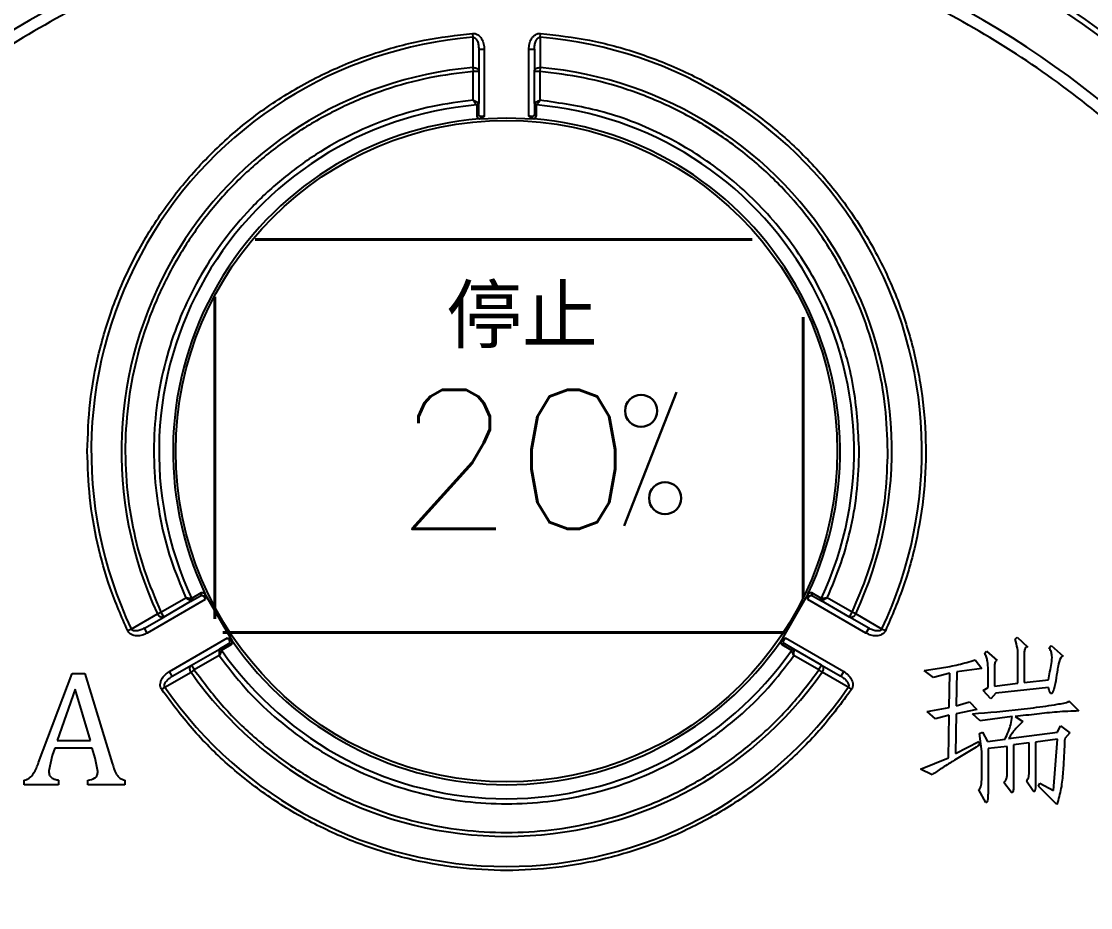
# Model space of a CAD drawing. Header units: millimetres. Extents: x 1486 to 4728, y 464 to 2757.
# Drawn here: x 2437.4 to 2533.5, y 2329.5 to 2409.3 of the extents above; entities that cross this region are included whole.
import ezdxf

# ---------------------------------------------------------------- set-up
doc = ezdxf.new("R2010")
doc.units = ezdxf.units.MM
for name, color, linetype, lineweight in [('AM_5', 3, 'Continuous', 25), ('DIM', 4, 'Continuous', 13), ('标注', 3, 'Continuous', 13), ('粗实线', 7, 'Continuous', 40)]:
    doc.layers.add(name, color=color, linetype=linetype, lineweight=lineweight)
doc.styles.add('01', font='txt.shx')
doc.styles.add('SLDTEXTSTYLE1', font='txt.shx', dxfattribs={"width": 0.7, "bigfont": 'gbcbig.shx'})
doc.dimstyles.new('SLDDIMSTYLE12$0', dxfattribs={"dimtxt": 12, "dimasz": 10, "dimexe": 0, "dimexo": 0.0625, "dimgap": 0.875, "dimtad": 1, "dimdec": 1, "dimlfac": 1.8, "dimrnd": 1e-09, "dimzin": 12, "dimdsep": 46, "dimtxsty": 'SLDTEXTSTYLE1', "dimcen": 0.09, "dimdle": 8.16, "dimclrd": 3, "dimclre": 3, "dimadec": 0, "dimazin": 3, "dimtfac": 1, "dimtdec": 1, "dimtofl": 0, "dimtmove": 0, "dimatfit": 3, "dimfxl": 0, "dimfrac": 2, "dimtolj": 1, "dimlwd": 5, "dimlwe": 5, "dimarcsym": 0})

# ---------------------------------------------------------------- blocks, each defined once
blk = doc.blocks.new('*D51')
at = {"layer": 'AM_5', "color": 3, "lineweight": 5, "transparency": 16777216}
blk.add_line((2589.284, 2551.231), (2194.885, 2551.231), dxfattribs=at)
at = {"layer": 'AM_5', "color": 3, "linetype": 'Continuous', "lineweight": 5, "transparency": 16777216}
for p, q in [((2194.885, 2541.231), (2194.885, 2227.446)), ((2600.96, 2217.446), (2194.885, 2217.446))]:
    blk.add_line(p, q, dxfattribs=at)
at = {"layer": 'AM_5', "color": 3, "transparency": 16777216}
for points in [[(2193.218, 2541.231), (2196.551, 2541.231), (2194.885, 2551.231)], [(2193.218, 2227.446), (2196.551, 2227.446), (2194.885, 2217.446)]]:
    blk.add_solid(points, dxfattribs=at)
at = {"layer": 'Defpoints', "color": 0, "transparency": 16777216}
for p in [(2589.347, 2551.231), (2194.885, 2217.446), (2601.023, 2217.446)]:
    blk.add_point(p, dxfattribs=at)
at = {"layer": 'AM_5', "color": 0, "transparency": 16777216, "insert": (2180.295, 2384.339), "char_height": 12, "attachment_point": 5, "rotation": 90, "style": 'SLDTEXTSTYLE1'}
blk.add_mtext('\\A1;{\\H2.28571x;335}', dxfattribs=at)

msp = doc.modelspace()

# ---------------------------------------------------------------- linework, layer by layer
at = {"color": 7, "linetype": 'Continuous', "lineweight": 25}
for p, q in [((2477.946, 2408.169), (2477.975, 2407.816)), ((2484.032, 2407.816), (2484.061, 2408.169)), ((2477.975, 2407.816), (2477.973, 2405.099)), ((2484.032, 2407.816), (2484.034, 2405.099)), ((2478.504, 2406.754), (2478.504, 2404.747)), ((2478.504, 2406.754), (2479.004, 2406.754)), ((2479.004, 2406.754), (2479.004, 2400.719)), ((2483.004, 2400.719), (2483.004, 2406.754)), ((2483.004, 2406.754), (2483.504, 2406.754)), ((2483.504, 2406.754), (2483.504, 2404.747)), ((2477.973, 2405.099), (2478.004, 2404.747)), ((2478.004, 2402.161), (2478.004, 2404.747)), ((2478.504, 2404.747), (2478.004, 2404.747)), ((2478.504, 2404.747), (2478.504, 2401.856)), ((2483.504, 2401.856), (2483.504, 2404.747)), ((2484.004, 2404.747), (2483.504, 2404.747)), ((2484.034, 2405.099), (2484.004, 2404.747)), ((2484.004, 2404.747), (2484.004, 2402.161)), ((2478.319, 2401.675), (2478.32, 2400.739)), ((2478.504, 2400.92), (2478.504, 2401.856)), ((2483.504, 2401.856), (2483.504, 2400.92)), ((2483.687, 2400.739), (2483.688, 2401.675)), ((2478.53, 2400.484), (2481.004, 2400.586)), ((2481.004, 2400.586), (2483.477, 2400.484)), ((2453.907, 2357.251), (2448.681, 2354.233)), ((2449.919, 2356.103), (2452.159, 2357.396)), ((2452.673, 2357.116), (2453.484, 2357.584)), ((2453.548, 2357.833), (2452.737, 2357.366)), ((2456.348, 2353.495), (2453.875, 2357.779)), ((2508.133, 2357.779), (2505.659, 2353.495)), ((2513.327, 2354.233), (2508.1, 2357.251)), ((2509.27, 2357.366), (2508.459, 2357.833)), ((2508.523, 2357.584), (2509.334, 2357.116)), ((2512.088, 2356.103), (2509.849, 2357.396)), ((2452.673, 2357.116), (2450.169, 2355.67)), ((2511.838, 2355.67), (2509.334, 2357.116)), ((2447.247, 2354.593), (2449.598, 2355.954)), ((2448.431, 2354.666), (2450.169, 2355.67)), ((2449.598, 2355.954), (2449.919, 2356.103)), ((2449.919, 2356.103), (2450.169, 2355.67)), ((2511.838, 2355.67), (2512.088, 2356.103)), ((2513.577, 2354.666), (2511.838, 2355.67)), ((2512.409, 2355.954), (2512.088, 2356.103)), ((2514.76, 2354.593), (2512.409, 2355.954)), ((2447.247, 2354.593), (2446.927, 2354.442)), ((2448.681, 2354.233), (2448.431, 2354.666)), ((2513.577, 2354.666), (2513.327, 2354.233)), ((2515.08, 2354.442), (2514.76, 2354.593)), ((2450.681, 2350.769), (2455.907, 2353.787)), ((2506.1, 2353.787), (2511.327, 2350.769)), ((2526.738, 2353.67), (2526.93, 2353.861)), ((2526.93, 2353.861), (2527.887, 2352.968)), ((2452.669, 2351.34), (2455.173, 2352.786)), ((2455.984, 2353.254), (2455.173, 2352.786)), ((2455.421, 2352.716), (2456.232, 2353.185)), ((2505.775, 2353.185), (2506.586, 2352.716)), ((2506.834, 2352.786), (2506.023, 2353.254)), ((2509.338, 2351.34), (2506.834, 2352.786)), ((2523.994, 2352.393), (2524.185, 2352.585)), ((2524.185, 2352.585), (2525.142, 2351.755)), ((2529.802, 2352.904), (2529.993, 2353.095)), ((2529.993, 2353.095), (2531.078, 2352.138)), ((2455.159, 2352.2), (2452.919, 2350.907)), ((2509.088, 2350.907), (2506.849, 2352.2)), ((2523.164, 2351.819), (2523.738, 2351.053)), ((2526.993, 2349.713), (2526.993, 2352.01)), ((2527.568, 2351.947), (2527.568, 2349.777)), ((2438.916, 2342.571), (2441.934, 2350.601)), ((2441.934, 2350.601), (2443.079, 2350.601)), ((2443.079, 2350.601), (2445.54, 2342.513)), ((2450.275, 2349.348), (2452.629, 2350.704)), ((2450.931, 2350.336), (2450.681, 2350.769)), ((2450.931, 2350.336), (2452.669, 2351.34)), ((2452.919, 2350.907), (2452.629, 2350.704)), ((2452.669, 2351.34), (2452.919, 2350.907)), ((2509.088, 2350.907), (2509.338, 2351.34)), ((2509.378, 2350.704), (2509.088, 2350.907)), ((2509.338, 2351.34), (2511.077, 2350.336)), ((2511.732, 2349.348), (2509.378, 2350.704)), ((2511.327, 2350.769), (2511.077, 2350.336)), ((2519.398, 2350.223), (2518.568, 2350.862)), ((2520.866, 2350.606), (2519.398, 2350.223)), ((2520.802, 2347.543), (2520.866, 2350.606)), ((2521.504, 2350.734), (2521.441, 2347.67)), ((2523.738, 2351.053), (2521.504, 2350.734)), ((2524.313, 2349.33), (2524.313, 2350.925)), ((2524.887, 2350.606), (2524.887, 2349.457)), ((2524.887, 2349.457), (2526.993, 2349.713)), ((2527.568, 2349.777), (2529.738, 2350.032)), ((2442.217, 2349.182), (2440.586, 2344.565)), ((2443.576, 2344.565), (2442.217, 2349.182)), ((2449.984, 2349.147), (2450.275, 2349.348)), ((2511.732, 2349.348), (2512.023, 2349.147)), ((2523.866, 2349.074), (2524.313, 2349.33)), ((2524.568, 2348.309), (2523.866, 2349.074)), ((2525.015, 2348.819), (2524.568, 2348.309)), ((2529.738, 2349.33), (2525.015, 2348.819)), ((2518.824, 2347.16), (2520.802, 2347.543)), ((2521.441, 2347.67), (2522.653, 2348.053)), ((2522.653, 2348.053), (2523.292, 2347.351)), ((2531.589, 2348.117), (2532.482, 2347.224)), ((2519.59, 2346.521), (2518.824, 2347.16)), ((2520.802, 2346.841), (2519.59, 2346.521)), ((2520.739, 2343.011), (2520.802, 2346.841)), ((2521.441, 2346.968), (2521.377, 2343.394)), ((2523.292, 2347.351), (2521.441, 2346.968)), ((2523.611, 2346.33), (2522.909, 2346.968)), ((2526.483, 2346.713), (2523.611, 2346.33)), ((2526.738, 2346.713), (2527.44, 2346.266)), ((2530.568, 2345.309), (2530.823, 2345.883)), ((2530.823, 2345.883), (2531.653, 2345.245)), ((2523.547, 2345.181), (2523.802, 2345.309)), ((2523.738, 2343.586), (2523.547, 2345.181)), ((2523.802, 2345.309), (2524.249, 2344.479)), ((2524.249, 2344.479), (2525.845, 2344.671)), ((2526.164, 2344.734), (2530.568, 2345.309)), ((2530.568, 2344.671), (2528.589, 2344.415)), ((2530.185, 2340.075), (2530.568, 2344.671)), ((2531.653, 2345.245), (2531.206, 2344.734)), ((2440.378, 2343.879), (2440.136, 2343.201)), ((2443.746, 2343.879), (2440.378, 2343.879)), ((2440.586, 2344.565), (2443.576, 2344.565)), ((2443.999, 2342.978), (2443.746, 2343.879)), ((2521.377, 2343.394), (2523.483, 2344.479)), ((2523.483, 2344.479), (2523.547, 2344.16)), ((2526.036, 2344.032), (2524.313, 2343.841)), ((2524.313, 2343.841), (2524.313, 2340.075)), ((2526.036, 2341.862), (2526.036, 2344.032)), ((2528.015, 2344.351), (2526.61, 2344.16)), ((2526.61, 2344.16), (2526.61, 2340.777)), ((2528.015, 2341.798), (2528.015, 2344.351)), ((2528.589, 2344.415), (2528.589, 2340.777)), ((2440.136, 2343.201), (2439.82, 2341.844)), ((2444.239, 2341.771), (2443.999, 2342.978)), ((2518.249, 2341.99), (2520.739, 2343.011)), ((2523.738, 2341.033), (2523.738, 2343.586)), ((2519.271, 2341.479), (2518.249, 2341.99)), ((2437.627, 2340.586), (2437.627, 2340.997)), ((2440.717, 2340.997), (2440.717, 2340.586)), ((2443.349, 2340.586), (2443.349, 2340.997)), ((2446.683, 2340.997), (2446.683, 2340.586)), ((2528.334, 2340.075), (2527.759, 2340.905)), ((2440.717, 2340.586), (2437.627, 2340.586)), ((2446.683, 2340.586), (2443.349, 2340.586)), ((2524.121, 2338.99), (2523.483, 2340.139)), ((2526.419, 2339.884), (2525.717, 2340.777)), ((2528.844, 2340.458), (2528.972, 2340.713)), ((2530.504, 2338.799), (2528.844, 2340.458)), ((2528.972, 2340.713), (2530.185, 2340.075))]:
    msp.add_line(p, q, dxfattribs=at)
for centre, radius in [((2481.004, 2335.586), 91.48), ((2481.004, 2370.586), 29.75)]:
    msp.add_circle(centre, radius, dxfattribs=at)
for centre, radius, start, end in [((2481.047, 2335.413), 99.998, 100.32817, 169.67428), ((2481.042, 2335.413), 99.998, 10.32572, 79.67183), ((2481.458, 2335.413), 99.998, 10.32572, 79.67183), ((2481.004, 2335.586), 90.341, 353.64897, 186.35103), ((2481.004, 2335.586), 89.875, 353.64897, 186.35103), ((2481.004, 2335.586), 85.319, 353.33017, 186.66983), ((2481.004, 2370.586), 37.354, 94.65071, 205.34929), ((2481.004, 2370.586), 37.354, 334.65071, 85.34929), ((2481.004, 2370.586), 34.646, 95.01875, 204.98125), ((2481.004, 2370.586), 34.646, 335.01875, 84.98125), ((2481.004, 2370.586), 31.264, 94.97704, 205.02296), ((2478.232, 2401.953), 0.229, 285.08166, 349.89538), ((2478.314, 2401.865), 0.19, 271.48927, 357.31228), ((2483.693, 2401.865), 0.19, 182.68772, 268.51073), ((2483.775, 2401.953), 0.229, 190.10462, 254.91834), ((2481.004, 2370.586), 31.264, 334.97704, 85.02296), ((2481.004, 2370.586), 30, 94.72923, 205.27077), ((2478.314, 2400.929), 0.189, 271.61698, 357.31954), ((2481.004, 2370.586), 30, 334.72923, 85.27077), ((2483.693, 2400.929), 0.189, 182.68018, 268.38303), ((2452.453, 2357.303), 0.229, 310.10462, 14.91834), ((2452.57, 2357.275), 0.19, 302.68772, 28.51073), ((2453.381, 2357.743), 0.189, 302.68018, 28.38303), ((2508.626, 2357.743), 0.189, 151.61698, 237.31954), ((2509.437, 2357.275), 0.19, 151.48927, 237.31228), ((2509.554, 2357.303), 0.229, 165.08166, 229.89538), ((2481.004, 2370.586), 30, 214.72923, 325.27077), ((2455.225, 2352.502), 0.229, 45.08166, 109.89538), ((2455.26, 2352.617), 0.19, 31.48927, 117.31228), ((2481.004, 2370.586), 31.264, 214.97704, 325.02296), ((2456.071, 2353.085), 0.189, 31.61705, 117.31843), ((2505.936, 2353.085), 0.189, 62.68018, 148.38303), ((2506.747, 2352.617), 0.19, 62.68772, 148.51073), ((2506.782, 2352.502), 0.229, 70.10462, 134.91834), ((2481.004, 2370.586), 34.646, 215.01875, 324.98125), ((2481.004, 2370.586), 37.354, 214.65071, 325.34929)]:
    msp.add_arc(centre, radius, start, end, dxfattribs=at)
for points in [[(2383.33, 2346.375), (2383.854, 2350.027), (2384.902, 2357.33), (2388.022, 2367.973), (2392.23, 2378.216), (2397.585, 2387.917), (2403.99, 2396.956), (2411.371, 2405.218), (2419.633, 2412.6), (2428.672, 2419.004), (2438.373, 2424.36), (2448.616, 2428.568), (2459.259, 2431.687), (2466.562, 2432.735), (2470.214, 2433.259)], [(2491.793, 2433.259), (2495.445, 2432.735), (2502.748, 2431.687), (2513.391, 2428.568), (2523.634, 2424.36), (2533.335, 2419.004), (2542.374, 2412.6), (2550.636, 2405.218), (2558.017, 2396.956), (2564.422, 2387.917), (2569.777, 2378.216), (2573.985, 2367.973), (2577.105, 2357.33), (2578.153, 2350.027), (2578.677, 2346.375)], [(2481.004, 2241.845), (2477.936, 2241.932), (2471.801, 2242.106), (2462.686, 2243.51), (2453.748, 2245.735), (2445.073, 2248.842), (2436.744, 2252.781), (2428.84, 2257.518), (2421.44, 2263.007), (2414.612, 2269.195), (2408.425, 2276.022), (2402.936, 2283.423), (2398.199, 2291.326), (2394.259, 2299.655), (2391.155, 2308.331), (2388.916, 2317.269), (2387.564, 2326.383), (2387.112, 2335.586), (2387.564, 2344.789), (2388.916, 2353.903), (2391.155, 2362.841), (2394.259, 2371.516), (2398.199, 2379.846), (2402.936, 2387.749), (2408.425, 2395.15), (2414.612, 2401.977), (2421.44, 2408.165), (2428.84, 2413.653), (2436.744, 2418.391), (2445.073, 2422.329), (2453.748, 2425.437), (2462.686, 2427.662), (2471.801, 2429.065), (2477.936, 2429.239), (2481.004, 2429.326)], [(2481.004, 2429.326), (2484.071, 2429.239), (2490.206, 2429.065), (2499.321, 2427.662), (2508.259, 2425.437), (2516.934, 2422.329), (2525.264, 2418.391), (2533.167, 2413.653), (2540.567, 2408.165), (2547.395, 2401.977), (2553.582, 2395.15), (2559.071, 2387.749), (2563.808, 2379.846), (2567.748, 2371.516), (2570.852, 2362.841), (2573.091, 2353.903), (2574.443, 2344.789), (2574.895, 2335.586), (2574.443, 2326.383), (2573.091, 2317.269), (2570.852, 2308.331), (2567.748, 2299.655), (2563.808, 2291.326), (2559.071, 2283.423), (2553.582, 2276.022), (2547.395, 2269.195), (2540.567, 2263.007), (2533.167, 2257.518), (2525.264, 2252.781), (2516.934, 2248.842), (2508.259, 2245.735), (2499.321, 2243.51), (2490.206, 2242.106), (2484.071, 2241.932), (2481.004, 2241.845)], [(2479.004, 2400.719), (2478.946, 2400.714), (2478.832, 2400.703), (2478.737, 2400.692), (2478.689, 2400.687)], [(2483.318, 2400.687), (2483.27, 2400.692), (2483.175, 2400.703), (2483.061, 2400.714), (2483.004, 2400.719)], [(2453.778, 2357.539), (2453.797, 2357.495), (2453.835, 2357.408), (2453.883, 2357.303), (2453.907, 2357.251)], [(2508.1, 2357.251), (2508.124, 2357.303), (2508.172, 2357.408), (2508.21, 2357.495), (2508.229, 2357.539)], [(2455.907, 2353.787), (2455.94, 2353.74), (2456.007, 2353.646), (2456.064, 2353.569), (2456.092, 2353.531)], [(2505.915, 2353.531), (2505.943, 2353.569), (2506, 2353.646), (2506.067, 2353.74), (2506.1, 2353.787)]]:
    msp.add_open_spline(points, degree=3, dxfattribs=at)
for points, knots in [([(2502.112, 2433.249), (2503.931, 2432.878), (2508.474, 2431.951), (2515.629, 2429.677), (2523.524, 2426.52), (2530.55, 2422.96), (2536.678, 2419.263), (2541.995, 2415.56), (2547.11, 2411.518), (2550.302, 2408.537), (2551.898, 2407.047)], [0, 0, 0, 0, 0.097589, 0.243722, 0.394103, 0.544483, 0.657403, 0.770324, 0.885162, 1, 1, 1, 1]), ([(2481.004, 2419.872), (2478.099, 2419.785), (2472.24, 2419.61), (2463.489, 2418.182), (2454.836, 2415.878), (2446.43, 2412.631), (2438.419, 2408.509), (2430.935, 2403.585), (2424.09, 2397.963), (2417.926, 2391.717), (2412.439, 2384.869), (2407.649, 2377.417), (2403.628, 2369.412), (2400.464, 2360.976), (2398.215, 2352.251), (2396.932, 2343.388), (2396.53, 2334.531), (2397.036, 2328.691), (2397.287, 2325.796)], [0, 0, 0, 0, 0.061282, 0.123596, 0.186618, 0.25, 0.313382, 0.376404, 0.438718, 0.5, 0.561282, 0.623596, 0.686618, 0.75, 0.813382, 0.876404, 0.938718, 1, 1, 1, 1]), ([(2564.72, 2325.796), (2564.971, 2328.691), (2565.477, 2334.531), (2565.075, 2343.388), (2563.792, 2352.251), (2561.543, 2360.976), (2558.379, 2369.412), (2554.358, 2377.417), (2549.569, 2384.869), (2544.081, 2391.717), (2537.917, 2397.963), (2531.072, 2403.585), (2523.588, 2408.509), (2515.577, 2412.631), (2507.172, 2415.878), (2498.518, 2418.182), (2489.767, 2419.61), (2483.908, 2419.785), (2481.004, 2419.872)], [0, 0, 0, 0, 0.061282, 0.123596, 0.186618, 0.25, 0.313382, 0.376404, 0.438718, 0.5, 0.561282, 0.623596, 0.686618, 0.75, 0.813382, 0.876404, 0.938718, 1, 1, 1, 1]), ([(2443.296, 2370.586), (2443.346, 2372.05), (2443.446, 2375.02), (2444.269, 2379.47), (2445.627, 2383.923), (2447.586, 2388.274), (2450.128, 2392.415), (2453.203, 2396.216), (2456.743, 2399.59), (2460.664, 2402.459), (2464.842, 2404.764), (2469.17, 2406.479), (2473.539, 2407.66), (2476.491, 2408.001), (2477.946, 2408.169)], [0, 0, 0, 0, 0.0782174, 0.1586088, 0.2410351, 0.3265141, 0.4128959, 0.5, 0.5870961, 0.6734776, 0.7589649, 0.8413829, 0.9217785, 1, 1, 1, 1]), ([(2477.946, 2408.169), (2478.027, 2408.167), (2478.193, 2408.165), (2478.417, 2408.056), (2478.609, 2407.897), (2478.806, 2407.633), (2478.97, 2407.245), (2478.992, 2406.918), (2479.004, 2406.754)], [0, 0, 0, 0, 0.122616, 0.250735, 0.37102, 0.501142, 0.75053, 1, 1, 1, 1]), ([(2483.004, 2406.754), (2483.015, 2406.918), (2483.038, 2407.246), (2483.201, 2407.633), (2483.398, 2407.897), (2483.59, 2408.056), (2483.814, 2408.165), (2483.98, 2408.167), (2484.061, 2408.169)], [0, 0, 0, 0, 0.249814, 0.499195, 0.628988, 0.749489, 0.877373, 1, 1, 1, 1]), ([(2484.061, 2408.169), (2485.531, 2407.999), (2488.503, 2407.655), (2492.883, 2406.463), (2497.156, 2404.765), (2501.217, 2402.529), (2504.975, 2399.815), (2508.346, 2396.685), (2511.272, 2393.222), (2513.734, 2389.483), (2515.741, 2385.481), (2517.278, 2381.216), (2518.302, 2376.731), (2518.774, 2372.12), (2518.679, 2367.485), (2518.014, 2362.935), (2516.856, 2358.546), (2515.668, 2355.8), (2515.08, 2354.442)], [0, 0, 0, 0, 0.060901, 0.123153, 0.186338, 0.25, 0.313662, 0.376847, 0.439099, 0.5, 0.560901, 0.623153, 0.686338, 0.75, 0.813662, 0.876847, 0.939099, 1, 1, 1, 1]), ([(2477.975, 2407.816), (2477.996, 2407.817), (2478.038, 2407.819), (2478.123, 2407.793), (2478.219, 2407.723), (2478.31, 2407.603), (2478.41, 2407.403), (2478.487, 2407.115), (2478.498, 2406.876), (2478.504, 2406.754)], [0, 0, 0, 0, 0.04691, 0.093633, 0.194711, 0.311017, 0.43912, 0.713502, 1, 1, 1, 1]), ([(2483.504, 2406.754), (2483.509, 2406.876), (2483.52, 2407.115), (2483.597, 2407.403), (2483.697, 2407.603), (2483.788, 2407.723), (2483.884, 2407.793), (2483.969, 2407.819), (2484.011, 2407.817), (2484.032, 2407.816)], [0, 0, 0, 0, 0.286546, 0.561069, 0.68919, 0.805477, 0.906505, 0.953176, 1, 1, 1, 1]), ([(2478.004, 2404.747), (2476.676, 2404.585), (2473.992, 2404.258), (2470.041, 2403.161), (2466.188, 2401.609), (2462.527, 2399.577), (2459.141, 2397.116), (2456.101, 2394.283), (2453.461, 2391.151), (2451.237, 2387.771), (2449.423, 2384.156), (2448.03, 2380.304), (2447.096, 2376.254), (2446.659, 2372.091), (2446.729, 2367.904), (2447.312, 2363.792), (2448.337, 2359.822), (2449.395, 2357.334), (2449.919, 2356.103)], [0, 0, 0, 0, 0.060923, 0.123178, 0.186353, 0.25, 0.313647, 0.376822, 0.439077, 0.5, 0.560923, 0.623178, 0.686353, 0.75, 0.813647, 0.876822, 0.939077, 1, 1, 1, 1]), ([(2477.973, 2405.099), (2478.037, 2405.097), (2478.137, 2405.093), (2478.261, 2405.053), (2478.344, 2405.009), (2478.414, 2404.953), (2478.462, 2404.893), (2478.496, 2404.824), (2478.501, 2404.775), (2478.504, 2404.747)], [0, 0, 0, 0, 0.236257, 0.361841, 0.499462, 0.616062, 0.749747, 0.853458, 1, 1, 1, 1]), ([(2483.504, 2404.747), (2483.506, 2404.775), (2483.511, 2404.824), (2483.545, 2404.893), (2483.593, 2404.953), (2483.663, 2405.009), (2483.746, 2405.053), (2483.87, 2405.093), (2483.97, 2405.097), (2484.034, 2405.099)], [0, 0, 0, 0, 0.146576, 0.250253, 0.383985, 0.500537, 0.638173, 0.763762, 1, 1, 1, 1]), ([(2515.296, 2370.586), (2515.252, 2371.913), (2515.162, 2374.603), (2514.419, 2378.635), (2512.983, 2383.361), (2510.437, 2388.591), (2506.894, 2393.303), (2503.168, 2396.878), (2499.629, 2399.49), (2495.856, 2401.595), (2491.945, 2403.169), (2487.993, 2404.261), (2485.321, 2404.587), (2484.004, 2404.747)], [0, 0, 0, 0, 0.078279, 0.158714, 0.241169, 0.369329, 0.499889, 0.58697, 0.673343, 0.758831, 0.841277, 0.921717, 1, 1, 1, 1]), ([(2478.004, 2402.161), (2476.772, 2402.002), (2474.31, 2401.685), (2470.69, 2400.653), (2467.173, 2399.216), (2463.82, 2397.337), (2460.719, 2395.069), (2457.944, 2392.471), (2455.521, 2389.596), (2453.473, 2386.48), (2451.799, 2383.149), (2450.52, 2379.613), (2449.658, 2375.911), (2449.244, 2372.091), (2449.293, 2368.249), (2449.808, 2364.484), (2450.724, 2360.833), (2451.681, 2358.542), (2452.159, 2357.396)], [0, 0, 0, 0, 0.061605, 0.123206, 0.186371, 0.25, 0.313629, 0.376794, 0.438402, 0.5, 0.561607, 0.623206, 0.686371, 0.75, 0.813629, 0.876794, 0.938399, 1, 1, 1, 1]), ([(2478.457, 2401.913), (2478.433, 2401.926), (2478.384, 2401.953), (2478.277, 2402.011), (2478.149, 2402.082), (2478.057, 2402.132), (2478.004, 2402.161)], [0, 0, 0, 0, 0.233582, 0.498754, 0.705363, 1, 1, 1, 1]), ([(2478.291, 2401.732), (2478.276, 2401.754), (2478.245, 2401.801), (2478.178, 2401.902), (2478.096, 2402.024), (2478.038, 2402.11), (2478.004, 2402.161)], [0, 0, 0, 0, 0.233264, 0.498761, 0.703431, 1, 1, 1, 1]), ([(2478.291, 2401.732), (2478.299, 2401.723), (2478.316, 2401.705), (2478.318, 2401.685), (2478.319, 2401.675)], [0, 0, 0, 0, 0.494942, 1, 1, 1, 1]), ([(2478.504, 2401.856), (2478.501, 2401.867), (2478.497, 2401.887), (2478.469, 2401.905), (2478.457, 2401.913)], [0, 0, 0, 0, 0.544669, 1, 1, 1, 1]), ([(2483.55, 2401.913), (2483.538, 2401.905), (2483.51, 2401.887), (2483.506, 2401.867), (2483.504, 2401.856)], [0, 0, 0, 0, 0.455331, 1, 1, 1, 1]), ([(2484.004, 2402.161), (2483.95, 2402.132), (2483.858, 2402.082), (2483.73, 2402.011), (2483.623, 2401.953), (2483.574, 2401.926), (2483.55, 2401.913)], [0, 0, 0, 0, 0.294715, 0.501246, 0.766459, 1, 1, 1, 1]), ([(2483.688, 2401.675), (2483.689, 2401.685), (2483.691, 2401.705), (2483.708, 2401.723), (2483.716, 2401.732)], [0, 0, 0, 0, 0.505052, 1, 1, 1, 1]), ([(2484.004, 2402.161), (2483.969, 2402.11), (2483.912, 2402.024), (2483.829, 2401.902), (2483.762, 2401.801), (2483.731, 2401.754), (2483.716, 2401.732)], [0, 0, 0, 0, 0.29649, 0.501239, 0.766694, 1, 1, 1, 1]), ([(2512.721, 2370.586), (2512.629, 2372.419), (2512.439, 2376.183), (2510.866, 2381.77), (2508.271, 2387.168), (2504.613, 2392.058), (2500.091, 2396.163), (2494.962, 2399.257), (2489.549, 2401.351), (2485.82, 2401.896), (2484.004, 2402.161)], [0, 0, 0, 0, 0.117513, 0.241217, 0.369421, 0.5, 0.630579, 0.758783, 0.882487, 1, 1, 1, 1]), ([(2478.32, 2400.739), (2478.323, 2400.714), (2478.33, 2400.666), (2478.386, 2400.6), (2478.472, 2400.541), (2478.557, 2400.514), (2478.599, 2400.5)], [0, 0, 0, 0, 0.254366, 0.499564, 0.753303, 1, 1, 1, 1]), ([(2478.689, 2400.687), (2478.662, 2400.701), (2478.604, 2400.729), (2478.525, 2400.805), (2478.512, 2400.874), (2478.504, 2400.92)], [0, 0, 0, 0, 0.237187, 0.50093, 1, 1, 1, 1]), ([(2479.004, 2400.719), (2478.931, 2400.667), (2478.821, 2400.586), (2478.659, 2400.506), (2478.571, 2400.491), (2478.53, 2400.484)], [0, 0, 0, 0, 0.50022, 0.769201, 1, 1, 1, 1]), ([(2478.599, 2400.5), (2478.596, 2400.498), (2478.588, 2400.494), (2478.565, 2400.487), (2478.544, 2400.485), (2478.53, 2400.484)], [0, 0, 0, 0, 0.217261, 0.447737, 1, 1, 1, 1]), ([(2478.689, 2400.687), (2478.689, 2400.687), (2478.689, 2400.686), (2478.689, 2400.681), (2478.687, 2400.664), (2478.681, 2400.626), (2478.663, 2400.575), (2478.634, 2400.527), (2478.611, 2400.509), (2478.599, 2400.5)], [0, 0, 0, 0, 0.001948, 0.016581, 0.057088, 0.21499, 0.505225, 0.751514, 1, 1, 1, 1]), ([(2483.477, 2400.484), (2483.436, 2400.491), (2483.348, 2400.506), (2483.186, 2400.586), (2483.076, 2400.667), (2483.004, 2400.719)], [0, 0, 0, 0, 0.230272, 0.499766, 1, 1, 1, 1]), ([(2483.504, 2400.92), (2483.495, 2400.874), (2483.482, 2400.805), (2483.403, 2400.729), (2483.345, 2400.701), (2483.318, 2400.687)], [0, 0, 0, 0, 0.49907, 0.762814, 1, 1, 1, 1]), ([(2483.408, 2400.5), (2483.397, 2400.509), (2483.374, 2400.526), (2483.346, 2400.571), (2483.325, 2400.626), (2483.32, 2400.667), (2483.318, 2400.687)], [0, 0, 0, 0, 0.235887, 0.4884405, 0.747071, 1, 1, 1, 1]), ([(2483.408, 2400.5), (2483.45, 2400.514), (2483.535, 2400.541), (2483.621, 2400.6), (2483.677, 2400.666), (2483.684, 2400.714), (2483.687, 2400.739)], [0, 0, 0, 0, 0.246649, 0.500433, 0.745582, 1, 1, 1, 1]), ([(2483.477, 2400.484), (2483.463, 2400.485), (2483.442, 2400.487), (2483.419, 2400.494), (2483.411, 2400.498), (2483.408, 2400.5)], [0, 0, 0, 0, 0.552263, 0.782739, 1, 1, 1, 1]), ([(2446.927, 2354.442), (2446.371, 2355.717), (2445.259, 2358.268), (2444.151, 2362.298), (2443.427, 2366.414), (2443.34, 2369.195), (2443.296, 2370.586)], [0, 0, 0, 0, 0.249992, 0.5, 0.749992, 1, 1, 1, 1]), ([(2509.849, 2357.396), (2510.289, 2358.442), (2511.169, 2360.532), (2512.045, 2363.825), (2512.617, 2367.185), (2512.686, 2369.452), (2512.721, 2370.586)], [0, 0, 0, 0, 0.25001, 0.5, 0.75001, 1, 1, 1, 1]), ([(2512.088, 2356.103), (2512.58, 2357.249), (2513.562, 2359.541), (2514.541, 2363.156), (2515.181, 2366.847), (2515.258, 2369.34), (2515.296, 2370.586)], [0, 0, 0, 0, 0.249991, 0.5, 0.749991, 1, 1, 1, 1]), ([(2452.159, 2357.396), (2452.211, 2357.364), (2452.299, 2357.31), (2452.425, 2357.234), (2452.529, 2357.171), (2452.577, 2357.142), (2452.6, 2357.128)], [0, 0, 0, 0, 0.294715, 0.501246, 0.766459, 1, 1, 1, 1]), ([(2452.159, 2357.396), (2452.22, 2357.392), (2452.324, 2357.385), (2452.47, 2357.375), (2452.591, 2357.367), (2452.647, 2357.363), (2452.674, 2357.362)], [0, 0, 0, 0, 0.29649, 0.501239, 0.766694, 1, 1, 1, 1]), ([(2452.737, 2357.366), (2452.728, 2357.362), (2452.709, 2357.354), (2452.685, 2357.359), (2452.674, 2357.362)], [0, 0, 0, 0, 0.505052, 1, 1, 1, 1]), ([(2453.484, 2357.584), (2453.527, 2357.599), (2453.594, 2357.623), (2453.699, 2357.592), (2453.752, 2357.556), (2453.778, 2357.539)], [0, 0, 0, 0, 0.4990702, 0.7628142, 1, 1, 1, 1]), ([(2453.895, 2357.711), (2453.862, 2357.74), (2453.795, 2357.801), (2453.702, 2357.846), (2453.617, 2357.861), (2453.571, 2357.843), (2453.548, 2357.833)], [0, 0, 0, 0, 0.2466492, 0.5004333, 0.7455821, 1, 1, 1, 1]), ([(2453.895, 2357.711), (2453.893, 2357.696), (2453.889, 2357.667), (2453.862, 2357.617), (2453.827, 2357.577), (2453.796, 2357.552), (2453.783, 2357.543), (2453.779, 2357.541), (2453.778, 2357.54), (2453.778, 2357.539)], [0, 0, 0, 0, 0.248005, 0.494133, 0.79068, 0.942964, 0.982795, 0.994176, 1, 1, 1, 1]), ([(2453.875, 2357.779), (2453.88, 2357.766), (2453.889, 2357.747), (2453.894, 2357.724), (2453.895, 2357.715), (2453.895, 2357.711)], [0, 0, 0, 0, 0.552263, 0.782739, 1, 1, 1, 1]), ([(2453.875, 2357.779), (2453.889, 2357.74), (2453.92, 2357.656), (2453.931, 2357.476), (2453.916, 2357.34), (2453.907, 2357.251)], [0, 0, 0, 0, 0.230272, 0.499766, 1, 1, 1, 1]), ([(2508.1, 2357.251), (2508.091, 2357.34), (2508.076, 2357.476), (2508.087, 2357.656), (2508.118, 2357.74), (2508.133, 2357.779)], [0, 0, 0, 0, 0.50022, 0.769201, 1, 1, 1, 1]), ([(2508.459, 2357.833), (2508.436, 2357.843), (2508.39, 2357.861), (2508.305, 2357.846), (2508.212, 2357.801), (2508.145, 2357.74), (2508.112, 2357.711)], [0, 0, 0, 0, 0.254366, 0.499564, 0.753303, 1, 1, 1, 1]), ([(2508.112, 2357.711), (2508.112, 2357.715), (2508.113, 2357.724), (2508.119, 2357.747), (2508.127, 2357.766), (2508.133, 2357.779)], [0, 0, 0, 0, 0.217261, 0.447737, 1, 1, 1, 1]), ([(2508.229, 2357.539), (2508.229, 2357.54), (2508.228, 2357.54), (2508.224, 2357.543), (2508.211, 2357.553), (2508.18, 2357.577), (2508.145, 2357.618), (2508.118, 2357.667), (2508.114, 2357.696), (2508.112, 2357.711)], [0, 0, 0, 0, 0.001948, 0.016581, 0.057088, 0.21499, 0.505225, 0.751514, 1, 1, 1, 1]), ([(2508.229, 2357.539), (2508.255, 2357.556), (2508.308, 2357.592), (2508.414, 2357.623), (2508.48, 2357.599), (2508.523, 2357.584)], [0, 0, 0, 0, 0.237187, 0.50093, 1, 1, 1, 1]), ([(2509.333, 2357.362), (2509.322, 2357.359), (2509.298, 2357.354), (2509.279, 2357.362), (2509.27, 2357.366)], [0, 0, 0, 0, 0.494942, 1, 1, 1, 1]), ([(2509.333, 2357.362), (2509.36, 2357.363), (2509.416, 2357.367), (2509.537, 2357.375), (2509.683, 2357.385), (2509.787, 2357.392), (2509.849, 2357.396)], [0, 0, 0, 0, 0.233264, 0.498761, 0.703431, 1, 1, 1, 1]), ([(2509.849, 2357.396), (2509.796, 2357.364), (2509.708, 2357.31), (2509.582, 2357.234), (2509.478, 2357.171), (2509.43, 2357.142), (2509.407, 2357.128)], [0, 0, 0, 0, 0.294637, 0.501246, 0.766418, 1, 1, 1, 1]), ([(2452.6, 2357.128), (2452.613, 2357.121), (2452.643, 2357.106), (2452.662, 2357.112), (2452.673, 2357.116)], [0, 0, 0, 0, 0.4553313, 1, 1, 1, 1]), ([(2509.334, 2357.116), (2509.345, 2357.112), (2509.365, 2357.106), (2509.394, 2357.121), (2509.407, 2357.128)], [0, 0, 0, 0, 0.544669, 1, 1, 1, 1]), ([(2450.169, 2355.67), (2450.143, 2355.658), (2450.099, 2355.638), (2450.021, 2355.633), (2449.946, 2355.645), (2449.863, 2355.677), (2449.783, 2355.727), (2449.686, 2355.815), (2449.633, 2355.899), (2449.598, 2355.954)], [0, 0, 0, 0, 0.1465757, 0.2502527, 0.383985, 0.5005373, 0.6381731, 0.7637622, 1, 1, 1, 1]), ([(2512.409, 2355.954), (2512.374, 2355.899), (2512.321, 2355.815), (2512.224, 2355.727), (2512.144, 2355.677), (2512.061, 2355.645), (2511.986, 2355.633), (2511.908, 2355.638), (2511.864, 2355.658), (2511.838, 2355.67)], [0, 0, 0, 0, 0.2362575, 0.3618415, 0.4994624, 0.6160623, 0.7497471, 0.8534584, 1, 1, 1, 1]), ([(2448.681, 2354.233), (2448.533, 2354.161), (2448.238, 2354.017), (2447.821, 2353.965), (2447.494, 2354.004), (2447.26, 2354.09), (2447.054, 2354.23), (2446.969, 2354.372), (2446.927, 2354.442)], [0, 0, 0, 0, 0.249814, 0.499195, 0.628988, 0.749489, 0.877373, 1, 1, 1, 1]), ([(2448.431, 2354.666), (2448.322, 2354.61), (2448.11, 2354.5), (2447.822, 2354.423), (2447.599, 2354.41), (2447.449, 2354.429), (2447.34, 2354.477), (2447.276, 2354.537), (2447.256, 2354.575), (2447.247, 2354.593)], [0, 0, 0, 0, 0.286546, 0.561069, 0.68919, 0.805477, 0.906505, 0.953176, 1, 1, 1, 1]), ([(2515.08, 2354.442), (2515.038, 2354.372), (2514.953, 2354.23), (2514.747, 2354.09), (2514.513, 2354.004), (2514.186, 2353.965), (2513.769, 2354.017), (2513.474, 2354.161), (2513.327, 2354.233)], [0, 0, 0, 0, 0.122616, 0.250735, 0.37102, 0.501142, 0.75053, 1, 1, 1, 1]), ([(2514.76, 2354.593), (2514.751, 2354.575), (2514.731, 2354.537), (2514.666, 2354.477), (2514.558, 2354.429), (2514.408, 2354.41), (2514.185, 2354.423), (2513.897, 2354.5), (2513.685, 2354.61), (2513.577, 2354.666)], [0, 0, 0, 0, 0.04691, 0.093633, 0.194711, 0.311017, 0.43912, 0.713502, 1, 1, 1, 1]), ([(2455.907, 2353.787), (2455.989, 2353.751), (2456.114, 2353.695), (2456.264, 2353.595), (2456.321, 2353.527), (2456.348, 2353.495)], [0, 0, 0, 0, 0.50022, 0.769201, 1, 1, 1, 1]), ([(2456.092, 2353.531), (2456.094, 2353.5), (2456.098, 2353.436), (2456.072, 2353.33), (2456.019, 2353.284), (2455.984, 2353.254)], [0, 0, 0, 0, 0.237187, 0.50093, 1, 1, 1, 1]), ([(2456.092, 2353.531), (2456.111, 2353.539), (2456.149, 2353.555), (2456.206, 2353.565), (2456.259, 2353.563), (2456.286, 2353.552), (2456.299, 2353.546)], [0, 0, 0, 0, 0.252938, 0.511572, 0.764122, 1, 1, 1, 1]), ([(2456.232, 2353.185), (2456.252, 2353.2), (2456.29, 2353.23), (2456.32, 2353.312), (2456.327, 2353.415), (2456.308, 2353.503), (2456.299, 2353.546)], [0, 0, 0, 0, 0.254366, 0.499564, 0.753303, 1, 1, 1, 1]), ([(2456.299, 2353.546), (2456.302, 2353.544), (2456.31, 2353.54), (2456.327, 2353.523), (2456.339, 2353.506), (2456.348, 2353.495)], [0, 0, 0, 0, 0.217261, 0.447737, 1, 1, 1, 1]), ([(2505.659, 2353.495), (2505.686, 2353.526), (2505.743, 2353.595), (2505.893, 2353.695), (2506.018, 2353.751), (2506.1, 2353.787)], [0, 0, 0, 0, 0.230272, 0.499766, 1, 1, 1, 1]), ([(2505.659, 2353.495), (2505.668, 2353.506), (2505.68, 2353.523), (2505.697, 2353.54), (2505.705, 2353.544), (2505.708, 2353.546)], [0, 0, 0, 0, 0.552263, 0.782739, 1, 1, 1, 1]), ([(2505.708, 2353.546), (2505.699, 2353.503), (2505.68, 2353.415), (2505.688, 2353.312), (2505.717, 2353.23), (2505.755, 2353.2), (2505.775, 2353.185)], [0, 0, 0, 0, 0.246649, 0.500433, 0.745582, 1, 1, 1, 1]), ([(2505.915, 2353.531), (2505.894, 2353.54), (2505.857, 2353.555), (2505.801, 2353.564), (2505.75, 2353.563), (2505.722, 2353.552), (2505.708, 2353.546)], [0, 0, 0, 0, 0.284642, 0.500317, 0.748404, 1, 1, 1, 1]), ([(2506.023, 2353.254), (2505.988, 2353.284), (2505.935, 2353.33), (2505.909, 2353.436), (2505.913, 2353.5), (2505.915, 2353.531)], [0, 0, 0, 0, 0.49907, 0.762814, 1, 1, 1, 1]), ([(2526.993, 2352.01), (2526.995, 2352.295), (2526.997, 2352.861), (2526.824, 2353.401), (2526.738, 2353.67)], [0, 0, 0, 0, 0.501356, 1, 1, 1, 1]), ([(2455.173, 2352.786), (2455.165, 2352.778), (2455.149, 2352.764), (2455.148, 2352.732), (2455.147, 2352.717)], [0, 0, 0, 0, 0.544669, 1, 1, 1, 1]), ([(2455.147, 2352.717), (2455.147, 2352.69), (2455.148, 2352.633), (2455.152, 2352.512), (2455.154, 2352.365), (2455.157, 2352.261), (2455.159, 2352.2)], [0, 0, 0, 0, 0.233582, 0.498754, 0.705363, 1, 1, 1, 1]), ([(2455.386, 2352.664), (2455.374, 2352.64), (2455.35, 2352.589), (2455.296, 2352.481), (2455.232, 2352.348), (2455.186, 2352.255), (2455.159, 2352.2)], [0, 0, 0, 0, 0.2332643, 0.4987609, 0.7034308, 1, 1, 1, 1]), ([(2455.386, 2352.664), (2455.39, 2352.675), (2455.397, 2352.698), (2455.413, 2352.71), (2455.421, 2352.716)], [0, 0, 0, 0, 0.494942, 1, 1, 1, 1]), ([(2506.586, 2352.716), (2506.594, 2352.71), (2506.61, 2352.698), (2506.617, 2352.675), (2506.621, 2352.664)], [0, 0, 0, 0, 0.505052, 1, 1, 1, 1]), ([(2506.849, 2352.2), (2506.821, 2352.255), (2506.775, 2352.348), (2506.712, 2352.481), (2506.658, 2352.589), (2506.633, 2352.64), (2506.621, 2352.664)], [0, 0, 0, 0, 0.2964897, 0.501239, 0.7666941, 1, 1, 1, 1]), ([(2506.86, 2352.717), (2506.859, 2352.732), (2506.858, 2352.764), (2506.843, 2352.778), (2506.834, 2352.786)], [0, 0, 0, 0, 0.455331, 1, 1, 1, 1]), ([(2506.849, 2352.2), (2506.85, 2352.261), (2506.853, 2352.365), (2506.856, 2352.512), (2506.859, 2352.633), (2506.86, 2352.69), (2506.86, 2352.717)], [0, 0, 0, 0, 0.294715, 0.501246, 0.766459, 1, 1, 1, 1]), ([(2524.313, 2350.925), (2524.305, 2351.179), (2524.293, 2351.56), (2524.192, 2352.065), (2524.06, 2352.284), (2523.994, 2352.393)], [0, 0, 0, 0, 0.500501, 0.750743, 1, 1, 1, 1]), ([(2527.887, 2352.968), (2527.862, 2352.974), (2527.825, 2352.984), (2527.774, 2352.977), (2527.729, 2352.958), (2527.679, 2352.916), (2527.602, 2352.783), (2527.549, 2352.45), (2527.56, 2352.148), (2527.568, 2351.947)], [0, 0, 0, 0, 0.062894, 0.093186, 0.125519, 0.183459, 0.250862, 0.500262, 1, 1, 1, 1]), ([(2529.738, 2350.032), (2529.834, 2350.513), (2529.978, 2351.235), (2530.099, 2352.097), (2529.995, 2352.587), (2529.866, 2352.798), (2529.802, 2352.904)], [0, 0, 0, 0, 0.500403, 0.750061, 0.875011, 1, 1, 1, 1]), ([(2455.159, 2352.2), (2455.912, 2351.213), (2457.418, 2349.24), (2460.122, 2346.62), (2463.124, 2344.293), (2466.428, 2342.329), (2469.942, 2340.777), (2473.58, 2339.673), (2477.282, 2339.013), (2481.004, 2338.796), (2484.726, 2339.013), (2488.427, 2339.673), (2492.065, 2340.777), (2495.579, 2342.329), (2498.883, 2344.293), (2501.885, 2346.62), (2504.589, 2349.24), (2506.095, 2351.213), (2506.849, 2352.2)], [0, 0, 0, 0, 0.061605, 0.123206, 0.186371, 0.25, 0.313629, 0.376794, 0.438402, 0.5, 0.561607, 0.623206, 0.686371, 0.75, 0.813629, 0.876794, 0.938399, 1, 1, 1, 1]), ([(2518.568, 2350.862), (2519.088, 2350.937), (2520.116, 2351.085), (2521.661, 2351.362), (2522.659, 2351.666), (2523.164, 2351.819)], [0, 0, 0, 0, 0.334798, 0.663306, 1, 1, 1, 1]), ([(2525.142, 2351.755), (2525.127, 2351.756), (2525.1, 2351.756), (2525.061, 2351.75), (2525.028, 2351.73), (2524.973, 2351.672), (2524.912, 2351.504), (2524.868, 2351.137), (2524.879, 2350.819), (2524.887, 2350.606)], [0, 0, 0, 0, 0.03671, 0.062559, 0.092069, 0.125794, 0.250448, 0.500152, 1, 1, 1, 1]), ([(2531.078, 2352.138), (2531.056, 2352.139), (2531.022, 2352.141), (2530.979, 2352.127), (2530.921, 2352.093), (2530.715, 2351.836), (2530.657, 2351.492), (2530.546, 2350.881), (2530.434, 2350.178), (2530.305, 2349.405), (2530.157, 2348.958), (2530.099, 2348.847), (2530.07, 2348.814), (2530.043, 2348.795), (2530.018, 2348.786), (2529.996, 2348.785), (2529.976, 2348.79), (2529.952, 2348.807), (2529.878, 2348.891), (2529.807, 2349.073), (2529.761, 2349.244), (2529.738, 2349.33)], [0, 0, 0, 0, 0.015707, 0.023084, 0.031298, 0.062594, 0.249246, 0.264592, 0.499319, 0.749347, 0.813344, 0.828624, 0.83674, 0.844073, 0.851536, 0.855317, 0.859027, 0.866095, 0.875169, 0.937439, 1, 1, 1, 1]), ([(2449.984, 2349.147), (2449.945, 2349.217), (2449.865, 2349.362), (2449.846, 2349.611), (2449.889, 2349.857), (2450.018, 2350.159), (2450.272, 2350.494), (2450.544, 2350.678), (2450.681, 2350.769)], [0, 0, 0, 0, 0.122616, 0.250735, 0.37102, 0.501142, 0.75053, 1, 1, 1, 1]), ([(2452.542, 2350.907), (2452.534, 2350.95), (2452.516, 2351.042), (2452.534, 2351.162), (2452.58, 2351.271), (2452.636, 2351.314), (2452.669, 2351.34)], [0, 0, 0, 0, 0.232288, 0.500069, 0.706084, 1, 1, 1, 1]), ([(2452.629, 2350.704), (2452.611, 2350.736), (2452.573, 2350.801), (2452.552, 2350.871), (2452.542, 2350.907)], [0, 0, 0, 0, 0.493554, 1, 1, 1, 1]), ([(2452.919, 2350.907), (2453.723, 2349.838), (2455.348, 2347.678), (2458.274, 2344.805), (2461.544, 2342.244), (2465.135, 2340.09), (2468.959, 2338.387), (2472.933, 2337.171), (2476.965, 2336.451), (2481.004, 2336.215), (2485.042, 2336.451), (2489.074, 2337.171), (2493.048, 2338.387), (2496.872, 2340.09), (2500.463, 2342.244), (2503.733, 2344.805), (2506.659, 2347.678), (2508.284, 2349.838), (2509.088, 2350.907)], [0, 0, 0, 0, 0.060923, 0.123178, 0.186353, 0.25, 0.313647, 0.376822, 0.439077, 0.5, 0.560923, 0.623178, 0.686353, 0.75, 0.813647, 0.876822, 0.939077, 1, 1, 1, 1]), ([(2509.338, 2351.34), (2509.371, 2351.314), (2509.427, 2351.271), (2509.473, 2351.162), (2509.491, 2351.042), (2509.474, 2350.95), (2509.466, 2350.907)], [0, 0, 0, 0, 0.29395, 0.49993, 0.767731, 1, 1, 1, 1]), ([(2509.466, 2350.907), (2509.455, 2350.871), (2509.434, 2350.801), (2509.396, 2350.736), (2509.378, 2350.704)], [0, 0, 0, 0, 0.5064463, 1, 1, 1, 1]), ([(2511.327, 2350.769), (2511.463, 2350.678), (2511.735, 2350.494), (2511.989, 2350.159), (2512.118, 2349.856), (2512.161, 2349.611), (2512.143, 2349.362), (2512.062, 2349.217), (2512.023, 2349.147)], [0, 0, 0, 0, 0.249814, 0.499195, 0.628988, 0.749489, 0.877373, 1, 1, 1, 1]), ([(2450.275, 2349.348), (2450.264, 2349.365), (2450.241, 2349.401), (2450.221, 2349.487), (2450.234, 2349.606), (2450.292, 2349.745), (2450.416, 2349.931), (2450.626, 2350.142), (2450.828, 2350.271), (2450.931, 2350.336)], [0, 0, 0, 0, 0.04691, 0.093633, 0.194711, 0.311017, 0.43912, 0.713502, 1, 1, 1, 1]), ([(2511.077, 2350.336), (2511.179, 2350.271), (2511.381, 2350.142), (2511.591, 2349.931), (2511.715, 2349.745), (2511.773, 2349.605), (2511.786, 2349.487), (2511.766, 2349.401), (2511.743, 2349.365), (2511.732, 2349.348)], [0, 0, 0, 0, 0.2865456, 0.5610687, 0.6891901, 0.8054766, 0.906505, 0.9531764, 1, 1, 1, 1]), ([(2512.023, 2349.147), (2511.14, 2347.959), (2509.356, 2345.556), (2506.135, 2342.359), (2502.527, 2339.508), (2498.56, 2337.108), (2494.331, 2335.212), (2489.935, 2333.857), (2485.473, 2333.055), (2481.004, 2332.792), (2476.534, 2333.055), (2472.072, 2333.857), (2467.676, 2335.212), (2463.447, 2337.108), (2459.48, 2339.508), (2455.872, 2342.359), (2452.651, 2345.556), (2450.867, 2347.959), (2449.984, 2349.147)], [0, 0, 0, 0, 0.060901, 0.123153, 0.186338, 0.25, 0.313662, 0.376847, 0.439099, 0.5, 0.560901, 0.623153, 0.686338, 0.75, 0.813662, 0.876847, 0.939099, 1, 1, 1, 1]), ([(2522.909, 2346.968), (2524.37, 2347.09), (2526.577, 2347.274), (2529.117, 2347.604), (2530.395, 2347.794), (2531.017, 2347.905), (2531.333, 2347.982), (2531.481, 2348.024), (2531.543, 2348.057), (2531.574, 2348.074), (2531.584, 2348.082), (2531.589, 2348.091), (2531.591, 2348.102), (2531.59, 2348.111), (2531.589, 2348.117)], [0, 0, 0, 0, 0.499866, 0.755184, 0.873269, 0.940653, 0.9703, 0.984189, 0.992842, 0.99431, 0.996215, 0.997059, 0.997763, 1, 1, 1, 1]), ([(2525.845, 2344.671), (2525.943, 2344.908), (2526.128, 2345.35), (2526.381, 2346.023), (2526.448, 2346.478), (2526.483, 2346.713)], [0, 0, 0, 0, 0.359332, 0.669185, 1, 1, 1, 1]), ([(2532.482, 2347.224), (2531.827, 2347.199), (2530.564, 2347.151), (2528.652, 2346.936), (2527.393, 2346.789), (2526.738, 2346.713)], [0, 0, 0, 0, 0.340904, 0.65699, 1, 1, 1, 1]), ([(2527.44, 2346.266), (2527.195, 2346.039), (2526.704, 2345.583), (2526.344, 2345.018), (2526.164, 2344.734)], [0, 0, 0, 0, 0.498794, 1, 1, 1, 1]), ([(2531.206, 2344.734), (2531.186, 2344.235), (2531.147, 2343.236), (2531.049, 2341.741), (2530.919, 2340.242), (2530.642, 2339.28), (2530.504, 2338.799)], [0, 0, 0, 0, 0.250078, 0.500157, 0.750158, 1, 1, 1, 1]), ([(2523.547, 2344.16), (2523.144, 2343.917), (2522.335, 2343.43), (2521.194, 2342.728), (2520.159, 2342.096), (2519.552, 2341.675), (2519.271, 2341.479)], [0, 0, 0, 0, 0.279532, 0.560917, 0.796186, 1, 1, 1, 1]), ([(2437.627, 2340.997), (2437.715, 2341.017), (2437.889, 2341.056), (2438.191, 2341.252), (2438.587, 2341.743), (2438.784, 2342.239), (2438.916, 2342.571)], [0, 0, 0, 0, 0.12504, 0.250236, 0.499874, 1, 1, 1, 1]), ([(2439.82, 2341.844), (2439.827, 2341.728), (2439.838, 2341.552), (2439.944, 2341.342), (2440.106, 2341.175), (2440.376, 2341.055), (2440.603, 2341.017), (2440.717, 2340.997)], [0, 0, 0, 0, 0.249595, 0.377929, 0.49984, 0.749543, 1, 1, 1, 1]), ([(2443.349, 2340.997), (2443.572, 2341.036), (2443.851, 2341.084), (2444.108, 2341.3), (2444.223, 2341.493), (2444.233, 2341.66), (2444.239, 2341.771)], [0, 0, 0, 0, 0.499477, 0.62618, 0.750315, 1, 1, 1, 1]), ([(2445.54, 2342.513), (2445.635, 2342.188), (2445.755, 2341.779), (2446.031, 2341.356), (2446.275, 2341.117), (2446.519, 2341.045), (2446.683, 2340.997)], [0, 0, 0, 0, 0.50046, 0.628361, 0.750703, 1, 1, 1, 1]), ([(2525.717, 2340.777), (2525.756, 2340.808), (2525.835, 2340.868), (2525.945, 2341.034), (2526.057, 2341.366), (2526.044, 2341.664), (2526.036, 2341.862)], [0, 0, 0, 0, 0.125102, 0.250487, 0.500275, 1, 1, 1, 1]), ([(2527.759, 2340.905), (2527.809, 2340.968), (2527.907, 2341.093), (2527.997, 2341.403), (2528.007, 2341.64), (2528.015, 2341.798)], [0, 0, 0, 0, 0.2496128, 0.5003947, 1, 1, 1, 1]), ([(2523.483, 2340.139), (2523.537, 2340.199), (2523.645, 2340.319), (2523.724, 2340.635), (2523.733, 2340.874), (2523.738, 2341.033)], [0, 0, 0, 0, 0.248888, 0.499184, 1, 1, 1, 1]), ([(2524.313, 2340.075), (2524.309, 2339.88), (2524.304, 2339.549), (2524.281, 2339.191), (2524.216, 2339.033), (2524.193, 2339.001), (2524.171, 2338.987), (2524.155, 2338.983), (2524.138, 2338.984), (2524.127, 2338.988), (2524.121, 2338.99)], [0, 0, 0, 0, 0.503394, 0.856186, 0.905523, 0.941888, 0.956666, 0.970428, 0.984465, 1, 1, 1, 1]), ([(2526.61, 2340.777), (2526.607, 2340.613), (2526.601, 2340.336), (2526.579, 2340.034), (2526.516, 2339.912), (2526.497, 2339.891), (2526.483, 2339.881), (2526.468, 2339.875), (2526.452, 2339.873), (2526.435, 2339.876), (2526.425, 2339.881), (2526.419, 2339.884)], [0, 0, 0, 0, 0.502708, 0.847693, 0.895837, 0.915403, 0.932716, 0.94869, 0.964469, 0.98124, 1, 1, 1, 1]), ([(2528.589, 2340.777), (2528.586, 2340.612), (2528.581, 2340.364), (2528.55, 2340.099), (2528.502, 2340.006), (2528.482, 2339.988), (2528.464, 2339.979), (2528.45, 2339.976), (2528.435, 2339.977), (2528.407, 2339.987), (2528.372, 2340.021), (2528.347, 2340.056), (2528.334, 2340.075)], [0, 0, 0, 0, 0.499283, 0.748654, 0.782672, 0.812583, 0.827376, 0.841874, 0.856441, 0.872129, 0.928496, 1, 1, 1, 1])]:
    msp.add_open_spline(points, degree=3, knots=knots, dxfattribs=at)
at = {"layer": 'DIM', "lineweight": 30}
msp.add_line((2496.281, 2375.908), (2491.594, 2363.881), dxfattribs=at)
for centre in [(2493.1, 2374.22), (2495.259, 2366.363)]:
    msp.add_circle(centre, 1.441, dxfattribs=at)
at = {"layer": '粗实线', "linetype": 'ByBlock'}
for points in [[(2458.395, 2389.62), (2503.099, 2389.62)], [(2454.766, 2355.493), (2454.766, 2384.482)], [(2507.676, 2382.631), (2507.676, 2357.344)], [(2506.018, 2354.289), (2455.476, 2354.289)]]:
    msp.add_lwpolyline(points, dxfattribs=at)

# ---------------------------------------------------------------- texts
at = {"layer": '标注', "attachment_point": 1, "style": '01'}
for s, insert, char_height, width in [('停止', (2475.575, 2385.381), 5, 36.52107), ('20', (2470.936, 2376.1), 12.5, 59.61248)]:
    msp.add_mtext(s, dxfattribs=dict(at, insert=insert, char_height=char_height, width=width))

# ---------------------------------------------------------------- dimensions: what is measured, and where the dimension line sits
at = {"layer": 'AM_5'}
dim = msp.add_linear_dim(base=(2194.885, 2217.446), p1=(2589.347, 2551.231), p2=(2601.023, 2217.446), angle=90, text='{\\H2.28571x;335}', dimstyle='SLDDIMSTYLE12$0', override={"dimlfac": 1}, dxfattribs=at)
dim.commit()
dim.dimension.update_dxf_attribs({"geometry": '*D51', "text_midpoint": (2180.295, 2384.339)})

doc.saveas('drawing.dxf')
